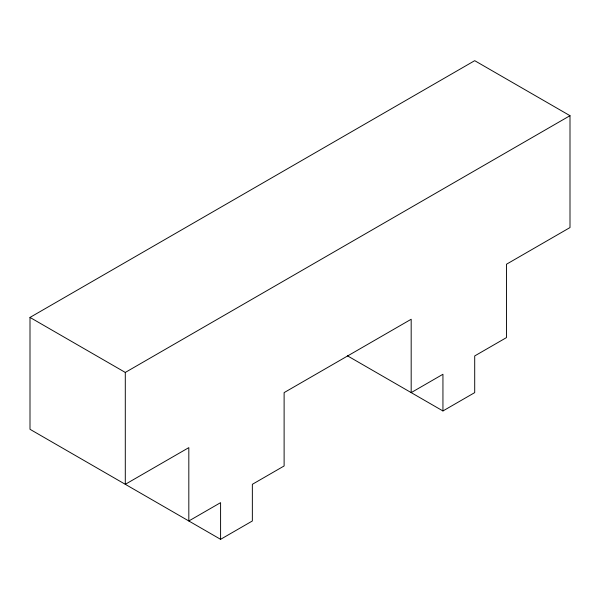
<?xml version="1.0" encoding="UTF-8"?>
<svg xmlns="http://www.w3.org/2000/svg" width="600" height="600" viewBox="0 0 600 600"><rect width="100%" height="100%" fill="white"/><g stroke="black" fill="none" stroke-linecap="round" stroke-linejoin="round"><path stroke-width="0.9" d="M442.942 410.955L442.942 374.272L411.18 392.618L411.18 319.252L284.115 392.61L284.115 465.967L252.353 484.312L252.353 520.987L220.59 539.325L30 429.293L30 317.423L474.705 60.675L570 115.688L570 227.558L506.467 264.24L506.467 337.597L474.705 355.935L474.705 392.618L442.942 410.955L347.377 355.778M30 317.423L125.295 372.435L570 115.688M220.59 539.325L220.59 502.65L188.82 520.987L188.82 447.63L125.295 484.312L125.295 372.435"/></g></svg>
